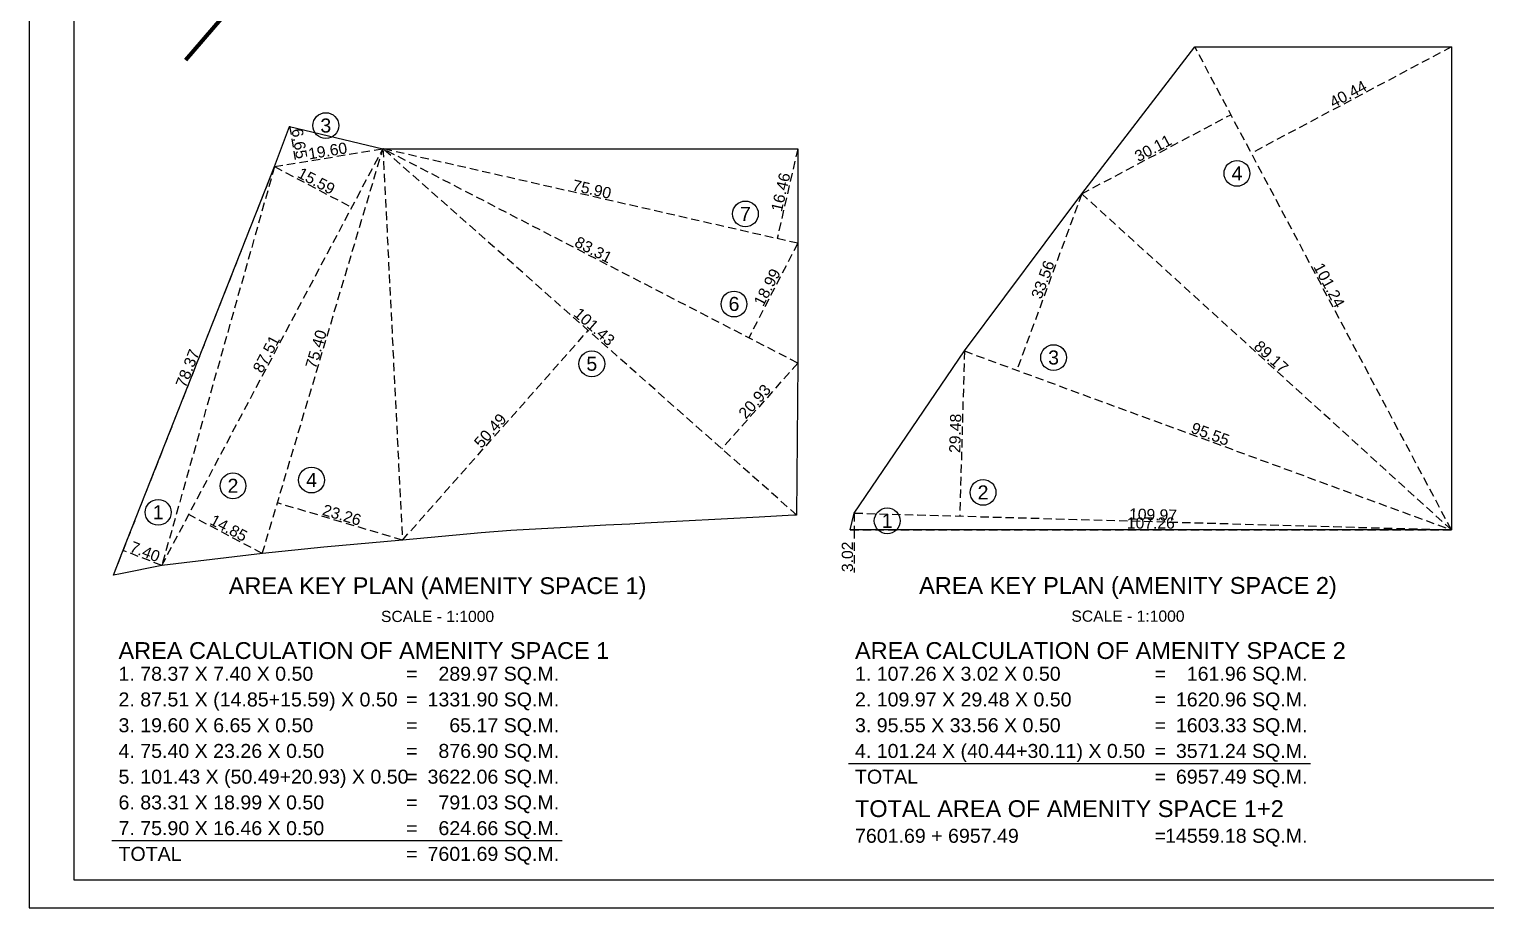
# Model space of a CAD drawing. Header units: millimetres. Extents: x 9625 to 10808, y -1607 to -1252.
# Drawn here: x 10100.1 to 10230, y -1603.1 to -1524.7 of the extents above; entities that cross this region are included whole.
import ezdxf
from ezdxf.enums import TextEntityAlignment as Align

# ---------------------------------------------------------------- set-up
doc = ezdxf.new("R2010")
doc.units = ezdxf.units.MM
doc.header["$LTSCALE"] = 3
doc.header["$MEASUREMENT"] = 0
doc.header["$PDMODE"] = 35
doc.header["$PDSIZE"] = 1
doc.linetypes.add('1', pattern=[0])
doc.linetypes.add('HIDDEN', pattern=[0.375, 0.25, -0.125])
doc.layers.get('0').update_dxf_attribs({"linetype": '1'})
doc.layers.get('Defpoints').update_dxf_attribs({"linetype": 'HIDDEN'})
for name, color, linetype in [('DIM', 8, 'HIDDEN'), ('PLOT TEXT', 3, 'Continuous'), ('Text', 3, 'Continuous'), ('WALL', 6, 'Continuous')]:
    doc.layers.add(name, color=color, linetype=linetype)
doc.styles.add('ARIAL', font='arial.ttf')
doc.styles.get("Standard").update_dxf_attribs({"font": 'arial.ttf'})
doc.dimstyles.new('ISO-25', dxfattribs={"dimtxt": 1, "dimasz": 1, "dimexe": 0, "dimexo": 0, "dimgap": 0.1, "dimtad": 1, "dimzin": 0, "dimdsep": 46, "dimtxsty": 'Standard', "dimblk": 'NONE', "dimcen": 2.5, "dimse1": 1, "dimse2": 1, "dimclrd": 256, "dimclre": 256, "dimclrt": 3, "dimadec": 0, "dimazin": 0, "dimtfac": 1, "dimtmove": 0, "dimatfit": 3, "dimfxl": 1, "dimarcsym": 0})

# ---------------------------------------------------------------- blocks, each defined once
blk = doc.blocks.new('*D390')
at = {"layer": 'Defpoints', "color": 0}
for p in [(10207.29, -1532.29), (10207.29, -1532.29), (10193.99, -1539.35)]:
    blk.add_point(p, dxfattribs=at)
at = {"layer": 'DIM', "lineweight": -2}
blk.add_line((10193.99, -1539.35), (10207.29, -1532.29), dxfattribs=at)
at = {"layer": 'DIM', "color": 3, "insert": (10200.35, -1535.28), "char_height": 1, "attachment_point": 5, "rotation": 27.9692}
blk.add_mtext('30.11', dxfattribs=at)
blk = doc.blocks.new('_None')
blk = doc.blocks.new('*D389')
at = {"layer": 'Defpoints', "color": 0}
for p in [(10226.97, -1526.24), (10209.11, -1535.73), (10209.11, -1535.73)]:
    blk.add_point(p, dxfattribs=at)
at = {"layer": 'DIM', "lineweight": -2}
blk.add_line((10226.97, -1526.24), (10209.11, -1535.73), dxfattribs=at)
at = {"layer": 'DIM', "color": 3, "insert": (10217.75, -1530.45), "char_height": 1, "attachment_point": 5, "rotation": 27.9692}
blk.add_mtext('40.44', dxfattribs=at)
blk = doc.blocks.new('*D388')
at = {"layer": 'Defpoints', "color": 0}
for p in [(10204.08, -1526.24), (10204.08, -1526.24), (10226.97, -1569.35)]:
    blk.add_point(p, dxfattribs=at)
at = {"layer": 'DIM', "lineweight": -2}
blk.add_line((10226.97, -1569.35), (10204.08, -1526.24), dxfattribs=at)
at = {"layer": 'DIM', "color": 3, "insert": (10216.06, -1547.51), "char_height": 1, "attachment_point": 5, "rotation": 297.9692}
blk.add_mtext('101.24', dxfattribs=at)
blk = doc.blocks.new('*D387')
at = {"layer": 'Defpoints', "color": 0}
for p in [(10193.99, -1539.35), (10188.2, -1555.1), (10188.2, -1555.1)]:
    blk.add_point(p, dxfattribs=at)
at = {"layer": 'DIM', "lineweight": -2}
blk.add_line((10193.99, -1539.35), (10188.2, -1555.1), dxfattribs=at)
at = {"layer": 'DIM', "color": 3, "insert": (10190.52, -1547.01), "char_height": 1, "attachment_point": 5, "rotation": 69.8099}
blk.add_mtext('33.56', dxfattribs=at)
blk = doc.blocks.new('*D386')
at = {"layer": 'Defpoints', "color": 0}
for p in [(10193.99, -1539.35), (10193.99, -1539.35), (10226.97, -1569.35)]:
    blk.add_point(p, dxfattribs=at)
at = {"layer": 'DIM', "lineweight": -2}
blk.add_line((10226.97, -1569.35), (10193.99, -1539.35), dxfattribs=at)
at = {"layer": 'DIM', "color": 3, "insert": (10210.89, -1553.9), "char_height": 1, "attachment_point": 5, "rotation": 317.7022}
blk.add_mtext('89.17', dxfattribs=at)
blk = doc.blocks.new('*D385')
at = {"layer": 'Defpoints', "color": 0}
for p in [(10173.7, -1567.85), (10226.97, -1569.35), (10226.97, -1569.35)]:
    blk.add_point(p, dxfattribs=at)
at = {"layer": 'DIM', "lineweight": -2}
blk.add_line((10173.7, -1567.85), (10226.97, -1569.35), dxfattribs=at)
at = {"layer": 'DIM', "color": 3, "insert": (10200.35, -1567.99), "char_height": 1, "attachment_point": 5, "rotation": 358.377}
blk.add_mtext('109.97', dxfattribs=at)
blk = doc.blocks.new('*D384')
at = {"layer": 'Defpoints', "color": 0}
for p in [(10183.52, -1553.38), (10183.11, -1568.11), (10183.11, -1568.11)]:
    blk.add_point(p, dxfattribs=at)
at = {"layer": 'DIM', "lineweight": -2}
blk.add_line((10183.52, -1553.38), (10183.11, -1568.11), dxfattribs=at)
at = {"layer": 'DIM', "color": 3, "insert": (10182.71, -1560.73), "char_height": 1, "attachment_point": 5, "rotation": 88.377}
blk.add_mtext('29.48', dxfattribs=at)
blk = doc.blocks.new('*D383')
at = {"layer": 'Defpoints', "color": 0}
for p in [(10183.52, -1553.38), (10226.97, -1569.35), (10226.97, -1569.35)]:
    blk.add_point(p, dxfattribs=at)
at = {"layer": 'DIM', "lineweight": -2}
blk.add_line((10183.52, -1553.38), (10226.97, -1569.35), dxfattribs=at)
at = {"layer": 'DIM', "color": 3, "insert": (10205.46, -1560.79), "char_height": 1, "attachment_point": 5, "rotation": 339.8099}
blk.add_mtext('95.55', dxfattribs=at)
blk = doc.blocks.new('*D382')
at = {"layer": 'Defpoints', "color": 0}
for p in [(10173.7, -1567.85), (10173.7, -1569.35), (10173.7, -1569.35)]:
    blk.add_point(p, dxfattribs=at)
at = {"layer": 'DIM', "lineweight": -2}
for p, q in [((10173.7, -1567.85), (10173.7, -1569.35)), ((10173.7, -1569.35), (10173.7, -1573.14))]:
    blk.add_line(p, q, dxfattribs=at)
at = {"layer": 'DIM', "color": 3, "insert": (10173.09, -1571.75), "char_height": 1, "attachment_point": 5, "rotation": 90}
blk.add_mtext('3.02', dxfattribs=at)
blk = doc.blocks.new('*D381')
at = {"layer": 'Defpoints', "color": 0}
for p in [(10173.34, -1569.35), (10226.97, -1569.35), (10226.97, -1569.35)]:
    blk.add_point(p, dxfattribs=at)
at = {"layer": 'DIM', "lineweight": -2}
blk.add_line((10173.34, -1569.35), (10226.97, -1569.35), dxfattribs=at)
at = {"layer": 'DIM', "color": 3, "insert": (10200.15, -1568.74), "char_height": 1, "attachment_point": 5, "rotation": 0}
blk.add_mtext('107.26', dxfattribs=at)
blk = doc.blocks.new('*D380')
at = {"layer": 'Defpoints', "color": 0}
for p in [(10149.96, -1551.55), (10149.96, -1551.55), (10133.39, -1570.26)]:
    blk.add_point(p, dxfattribs=at)
at = {"layer": 'DIM', "lineweight": -2}
blk.add_line((10133.39, -1570.26), (10149.96, -1551.55), dxfattribs=at)
at = {"layer": 'DIM', "color": 3, "insert": (10141.22, -1560.5), "char_height": 1, "attachment_point": 5, "rotation": 48.4608}
blk.add_mtext('50.49', dxfattribs=at)
blk = doc.blocks.new('*D379')
at = {"layer": 'Defpoints', "color": 0}
for p in [(10168.65, -1554.46), (10161.88, -1562.11), (10161.88, -1562.11)]:
    blk.add_point(p, dxfattribs=at)
at = {"layer": 'DIM', "lineweight": -2}
blk.add_line((10168.65, -1554.46), (10161.88, -1562.11), dxfattribs=at)
at = {"layer": 'DIM', "color": 3, "insert": (10164.81, -1557.88), "char_height": 1, "attachment_point": 5, "rotation": 48.4608}
blk.add_mtext('20.93', dxfattribs=at)
blk = doc.blocks.new('*D378')
at = {"layer": 'Defpoints', "color": 0}
for p in [(10131.65, -1535.33), (10131.65, -1535.33), (10168.56, -1568.02)]:
    blk.add_point(p, dxfattribs=at)
at = {"layer": 'DIM', "lineweight": -2}
blk.add_line((10168.56, -1568.02), (10131.65, -1535.33), dxfattribs=at)
at = {"layer": 'DIM', "color": 3, "insert": (10150.51, -1551.22), "char_height": 1, "attachment_point": 5, "rotation": 318.4608}
blk.add_mtext('101.43', dxfattribs=at)
blk = doc.blocks.new('*D377')
at = {"layer": 'Defpoints', "color": 0}
for p in [(10168.65, -1543.77), (10164.29, -1552.2), (10164.29, -1552.2)]:
    blk.add_point(p, dxfattribs=at)
at = {"layer": 'DIM', "lineweight": -2}
blk.add_line((10168.65, -1543.77), (10164.29, -1552.2), dxfattribs=at)
at = {"layer": 'DIM', "color": 3, "insert": (10165.93, -1547.7), "char_height": 1, "attachment_point": 5, "rotation": 62.6597}
blk.add_mtext('18.99', dxfattribs=at)
blk = doc.blocks.new('*D376')
at = {"layer": 'Defpoints', "color": 0}
for p in [(10131.65, -1535.33), (10131.65, -1535.33), (10168.65, -1554.46)]:
    blk.add_point(p, dxfattribs=at)
at = {"layer": 'DIM', "lineweight": -2}
blk.add_line((10168.65, -1554.46), (10131.65, -1535.33), dxfattribs=at)
at = {"layer": 'DIM', "color": 3, "insert": (10150.43, -1544.35), "char_height": 1, "attachment_point": 5, "rotation": 332.6597}
blk.add_mtext('83.31', dxfattribs=at)
blk = doc.blocks.new('*D375')
at = {"layer": 'Defpoints', "color": 0}
for p in [(10168.65, -1535.33), (10166.82, -1543.35), (10166.82, -1543.35)]:
    blk.add_point(p, dxfattribs=at)
at = {"layer": 'DIM', "lineweight": -2}
blk.add_line((10168.65, -1535.33), (10166.82, -1543.35), dxfattribs=at)
at = {"layer": 'DIM', "color": 3, "insert": (10167.14, -1539.2), "char_height": 1, "attachment_point": 5, "rotation": 77.1502}
blk.add_mtext('16.46', dxfattribs=at)
blk = doc.blocks.new('*D374')
at = {"layer": 'Defpoints', "color": 0}
for p in [(10131.65, -1535.33), (10131.65, -1535.33), (10168.65, -1543.77)]:
    blk.add_point(p, dxfattribs=at)
at = {"layer": 'DIM', "lineweight": -2}
blk.add_line((10168.65, -1543.77), (10131.65, -1535.33), dxfattribs=at)
at = {"layer": 'DIM', "color": 3, "insert": (10150.29, -1538.95), "char_height": 1, "attachment_point": 5, "rotation": 347.1502}
blk.add_mtext('75.90', dxfattribs=at)
blk = doc.blocks.new('*D373')
at = {"layer": 'Defpoints', "color": 0}
for p in [(10122.24, -1566.94), (10122.24, -1566.94), (10133.39, -1570.26)]:
    blk.add_point(p, dxfattribs=at)
at = {"layer": 'DIM', "lineweight": -2}
blk.add_line((10133.39, -1570.26), (10122.24, -1566.94), dxfattribs=at)
at = {"layer": 'DIM', "color": 3, "insert": (10127.99, -1568.02), "char_height": 1, "attachment_point": 5, "rotation": 343.4212}
blk.add_mtext('23.26', dxfattribs=at)
blk = doc.blocks.new('*D372')
at = {"layer": 'Defpoints', "color": 0}
for p in [(10131.65, -1535.33), (10131.65, -1535.33), (10120.89, -1571.46)]:
    blk.add_point(p, dxfattribs=at)
at = {"layer": 'DIM', "lineweight": -2}
blk.add_line((10120.89, -1571.46), (10131.65, -1535.33), dxfattribs=at)
at = {"layer": 'DIM', "color": 3, "insert": (10125.69, -1553.22), "char_height": 1, "attachment_point": 5, "rotation": 73.4212}
blk.add_mtext('75.40', dxfattribs=at)
blk = doc.blocks.new('*D371')
at = {"layer": 'Defpoints', "color": 0}
for p in [(10114.34, -1567.98), (10114.34, -1567.98), (10120.89, -1571.46)]:
    blk.add_point(p, dxfattribs=at)
at = {"layer": 'DIM', "lineweight": -2}
blk.add_line((10120.89, -1571.46), (10114.34, -1567.98), dxfattribs=at)
at = {"layer": 'DIM', "color": 3, "insert": (10117.9, -1569.18), "char_height": 1, "attachment_point": 5, "rotation": 332.0649}
blk.add_mtext('14.85', dxfattribs=at)
blk = doc.blocks.new('*D370')
at = {"layer": 'Defpoints', "color": 0}
for p in [(10121.98, -1536.92), (10128.87, -1540.57), (10128.87, -1540.57)]:
    blk.add_point(p, dxfattribs=at)
at = {"layer": 'DIM', "lineweight": -2}
blk.add_line((10121.98, -1536.92), (10128.87, -1540.57), dxfattribs=at)
at = {"layer": 'DIM', "color": 3, "insert": (10125.71, -1538.21), "char_height": 1, "attachment_point": 5, "rotation": 332.0649}
blk.add_mtext('15.59', dxfattribs=at)
blk = doc.blocks.new('*D369')
at = {"layer": 'Defpoints', "color": 0}
for p in [(10131.65, -1535.33), (10131.65, -1535.33), (10111.92, -1572.53)]:
    blk.add_point(p, dxfattribs=at)
at = {"layer": 'DIM', "lineweight": -2}
blk.add_line((10111.92, -1572.53), (10131.65, -1535.33), dxfattribs=at)
at = {"layer": 'DIM', "color": 3, "insert": (10121.25, -1553.65), "char_height": 1, "attachment_point": 5, "rotation": 62.0649}
blk.add_mtext('87.51', dxfattribs=at)
blk = doc.blocks.new('*D368')
at = {"layer": 'Defpoints', "color": 0}
for p in [(10123.33, -1533.33), (10123.87, -1536.61), (10123.87, -1536.61)]:
    blk.add_point(p, dxfattribs=at)
at = {"layer": 'DIM', "lineweight": -2}
blk.add_line((10123.33, -1533.33), (10123.87, -1536.61), dxfattribs=at)
at = {"layer": 'DIM', "color": 3, "insert": (10124.2, -1534.87), "char_height": 1, "attachment_point": 5, "rotation": 279.3703}
blk.add_mtext('6.65', dxfattribs=at)
blk = doc.blocks.new('*D367')
at = {"layer": 'Defpoints', "color": 0}
for p in [(10131.65, -1535.33), (10131.65, -1535.33), (10121.98, -1536.92)]:
    blk.add_point(p, dxfattribs=at)
at = {"layer": 'DIM', "lineweight": -2}
blk.add_line((10121.98, -1536.92), (10131.65, -1535.33), dxfattribs=at)
at = {"layer": 'DIM', "color": 3, "insert": (10126.72, -1535.52), "char_height": 1, "attachment_point": 5, "rotation": 9.3703}
blk.add_mtext('19.60', dxfattribs=at)
blk = doc.blocks.new('*D366')
at = {"layer": 'Defpoints', "color": 0}
for p in [(10121.98, -1536.92), (10121.98, -1536.92), (10107.61, -1573.38)]:
    blk.add_point(p, dxfattribs=at)
at = {"layer": 'DIM', "lineweight": -2}
blk.add_line((10107.61, -1573.38), (10121.98, -1536.92), dxfattribs=at)
at = {"layer": 'DIM', "color": 3, "insert": (10114.23, -1554.93), "char_height": 1, "attachment_point": 5, "rotation": 68.4857}
blk.add_mtext('78.37', dxfattribs=at)
blk = doc.blocks.new('*D365')
at = {"layer": 'Defpoints', "color": 0}
for p in [(10108.48, -1571.18), (10108.48, -1571.18), (10111.92, -1572.53)]:
    blk.add_point(p, dxfattribs=at)
at = {"layer": 'DIM', "lineweight": -2}
blk.add_line((10111.92, -1572.53), (10108.48, -1571.18), dxfattribs=at)
at = {"layer": 'DIM', "color": 3, "insert": (10110.43, -1571.29), "char_height": 1, "attachment_point": 5, "rotation": 338.4857}
blk.add_mtext('7.40', dxfattribs=at)

msp = doc.modelspace()

# ---------------------------------------------------------------- linework, layer by layer
at = {"color": 3, "linetype": 'Continuous', "lineweight": 70, "elevation": -0.9138}
msp.add_lwpolyline([(10123.5077, -1516.4285), (10114.0284, -1527.4202)], dxfattribs=at)
at = {"color": 6, "lineweight": 25}
msp.add_lwpolyline([(10108.37, -1571.4614), (10121.9849, -1536.923), (10123.3294, -1533.3313), (10123.3294, -1533.3313), (10131.652, -1535.3278), (10168.6519, -1535.3278), (10168.6519, -1535.3278), (10168.6519, -1535.3278), (10168.6519, -1535.3278), (10168.6519, -1543.7678), (10168.6518, -1554.4578), (10168.6518, -1554.4578), (10168.6518, -1554.4578), (10168.558, -1568.0245), (10168.2928, -1568.0386), (10165.2038, -1568.204), (10155.0135, -1568.7495), (10153.6768, -1568.8211), (10151.5477, -1568.9351), (10148.0104, -1569.1244), (10143.047, -1569.3902), (10140.4086, -1569.623), (10133.3869, -1570.2602), (10126.3704, -1570.8969), (10120.8947, -1571.4611), (10115.1642, -1572.1446), (10111.923, -1572.5343), (10108.2266, -1573.2589), (10107.6141, -1573.3789), (10108.37, -1571.4614)], dxfattribs=at)
at = {"layer": 'DIM'}
for p, q in [((10131.652, -1535.3278), (10133.3869, -1570.2602)), ((10121.9849, -1536.923), (10111.923, -1572.5343)), ((10173.6978, -1567.8455), (10226.9679, -1569.355))]:
    msp.add_line(p, q, dxfattribs=at)
at = {"layer": 'PLOT TEXT', "linetype": 'Continuous'}
for p, q in [((10173.1789, -1590.188), (10214.3979, -1590.188)), ((10107.4808, -1597.0779), (10147.6407, -1597.0779))]:
    msp.add_line(p, q, dxfattribs=at)
at = {"layer": 'Text', "linetype": 'Continuous'}
for centre in [(10126.554, -1533.2659), (10207.8359, -1537.5299), (10163.9849, -1541.1467), (10162.9687, -1549.189), (10191.4768, -1553.97), (10150.2818, -1554.5259), (10118.2746, -1565.4111), (10125.2836, -1564.8966), (10185.1845, -1566.0003), (10111.5969, -1567.7775), (10176.637, -1568.5422)]:
    msp.add_circle(centre, 1.1515, dxfattribs=at)
at = {"layer": 'WALL', "color": 8}
msp.add_lwpolyline([(10100.0905, -1603.0802), (10808.0631, -1603.0802), (10808.0631, -1252.0859), (10100.0905, -1252.0859)], close=True, dxfattribs=at)
at = {"layer": 'WALL'}
for points in [[(10104.0905, -1600.5802), (10805.5631, -1600.5802), (10805.5631, -1254.5859), (10104.0905, -1254.5859)], [(10173.3357, -1569.355), (10173.6978, -1567.8455), (10183.5248, -1553.3795), (10190.7195, -1543.7229), (10193.9902, -1539.35), (10204.0756, -1526.245), (10226.9679, -1526.245), (10226.9679, -1569.355)]]:
    msp.add_lwpolyline(points, close=True, dxfattribs=at)

# ---------------------------------------------------------------- texts
at = {"layer": 'PLOT TEXT', "linetype": 'Continuous', "style": 'ARIAL'}
for s, height, p in [('1. 78.37 X 7.40 X 0.50', 1.25, (10108.0626, -1582.8095)), ('=', 1.25, (10133.7268, -1582.8095)), ('1. 107.26 X 3.02 X 0.50', 1.25, (10173.7607, -1582.8095)), ('=', 1.25, (10200.484, -1582.8095)), ('2. 87.51 X (14.85+15.59) X 0.50', 1.25, (10108.0626, -1585.1062)), ('2. 109.97 X 29.48 X 0.50', 1.25, (10173.7607, -1585.1062)), ('=', 1.25, (10133.7268, -1585.1062)), ('=', 1.25, (10200.484, -1585.1062)), ('3. 19.60 X 6.65 X 0.50', 1.25, (10108.0626, -1587.4028)), ('=', 1.25, (10133.7268, -1587.4028)), ('3. 95.55 X 33.56 X 0.50', 1.25, (10173.7607, -1587.4028)), ('=', 1.25, (10200.484, -1587.4028)), ('4. 75.40 X 23.26 X 0.50', 1.25, (10108.0626, -1589.6994)), ('=', 1.25, (10133.7268, -1589.6994)), ('4. 101.24 X (40.44+30.11) X 0.50', 1.25, (10173.7607, -1589.6994)), ('=', 1.25, (10200.484, -1589.6994)), ('5. 101.43 X (50.49+20.93) X 0.50', 1.25, (10108.0626, -1591.9961)), ('=', 1.25, (10133.7268, -1591.9961)), ('TOTAL', 1.25, (10173.7607, -1591.9961)), ('=', 1.25, (10200.484, -1591.9961)), ('6. 83.31 X 18.99 X 0.50', 1.25, (10108.0626, -1594.2927)), ('=', 1.25, (10133.7268, -1594.2927)), ('TOTAL AREA OF AMENITY SPACE 1+2', 1.5, (10173.7607, -1594.975)), ('7. 75.90 X 16.46 X 0.50', 1.25, (10108.0626, -1596.5893)), ('=', 1.25, (10133.7268, -1596.5893)), ('7601.69 + 6957.49', 1.25, (10173.7607, -1597.2716)), ('=', 1.25, (10200.484, -1597.2716)), ('TOTAL', 1.25, (10108.0626, -1598.886)), ('=', 1.25, (10133.7268, -1598.886))]:
    msp.add_text(s, height=height, dxfattribs=at).set_placement(p)
for s, p in [('289.97', (10141.9428, -1582.8095)), ('SQ.M.', (10147.3721, -1582.8095)), ('161.96', (10208.7, -1582.8095)), ('SQ.M.', (10214.1293, -1582.8095)), ('1331.90', (10141.9428, -1585.1062)), ('SQ.M.', (10147.3721, -1585.1062)), ('1620.96', (10208.7, -1585.1062)), ('SQ.M.', (10214.1293, -1585.1062)), ('65.17', (10141.9428, -1587.4028)), ('SQ.M.', (10147.3721, -1587.4028)), ('1603.33', (10208.7, -1587.4028)), ('SQ.M.', (10214.1293, -1587.4028)), ('876.90', (10141.9428, -1589.6994)), ('SQ.M.', (10147.3721, -1589.6994)), ('3571.24', (10208.7, -1589.6994)), ('SQ.M.', (10214.1293, -1589.6994)), ('3622.06', (10141.9428, -1591.9961)), ('SQ.M.', (10147.3721, -1591.9961)), ('6957.49', (10208.7, -1591.9961)), ('SQ.M.', (10214.1293, -1591.9961)), ('791.03', (10141.9428, -1594.2927)), ('SQ.M.', (10147.3721, -1594.2927)), ('624.66', (10141.9428, -1596.5893)), ('SQ.M.', (10147.3721, -1596.5893)), ('14559.18', (10208.7, -1597.2716)), ('SQ.M.', (10214.1293, -1597.2716)), ('7601.69', (10141.9428, -1598.886)), ('SQ.M.', (10147.3721, -1598.886))]:
    msp.add_text(s, height=1.25, dxfattribs=at).set_placement(p, align=Align.RIGHT)
at = {"layer": 'PLOT TEXT', "linetype": 'Continuous', "char_height": 1.5, "attachment_point": 1, "style": 'ARIAL'}
for s, insert in [('\\A1;AREA CALCULATION OF AMENITY SPACE 1', (10108.0626, -1579.3654)), ('\\A1;AREA CALCULATION OF AMENITY SPACE 2', (10173.7607, -1579.3654))]:
    msp.add_mtext(s, dxfattribs=dict(at, insert=insert))
at = {"layer": 'Text', "linetype": 'Continuous', "attachment_point": 5, "style": 'ARIAL'}
for s, insert, char_height in [('\\A1;3', (10126.554, -1533.2659), 1.25), ('\\A1;4', (10207.8359, -1537.5299), 1.25), ('\\A1;7', (10163.9849, -1541.1467), 1.25), ('\\A1;6', (10162.9687, -1549.189), 1.25), ('\\A1;5', (10150.2818, -1554.5259), 1.25), ('\\A1;3', (10191.4768, -1553.97), 1.25), ('\\A1;4', (10125.2836, -1564.8966), 1.25), ('\\A1;2', (10118.2746, -1565.4111), 1.25), ('\\A1;2', (10185.1845, -1566.0003), 1.25), ('\\A1;1', (10111.5969, -1567.7775), 1.25), ('\\A1;1', (10176.637, -1568.5422), 1.25), ('\\A1;AREA KEY PLAN (AMENITY SPACE 1)', (10136.525, -1574.5543), 1.5), ('\\A1;AREA KEY PLAN (AMENITY SPACE 2)', (10198.1128, -1574.5287), 1.5), ('\\A1;SCALE - 1:1000', (10136.525, -1577.0755), 1), ('\\A1;SCALE - 1:1000', (10198.1128, -1577.0499), 1)]:
    msp.add_mtext(s, dxfattribs=dict(at, insert=insert, char_height=char_height))

# ---------------------------------------------------------------- dimensions: what is measured, and where the dimension line sits
at = {"layer": 'DIM'}
for p1, p2, text, picture, middle in [((10226.9679, -1569.355), (10204.0756, -1526.245), '101.24', '*D388', (10216.061, -1547.5136)), ((10111.923, -1572.5343), (10131.652, -1535.3278), '87.51', '*D369', (10121.248, -1553.645)), ((10168.558, -1568.0245), (10131.652, -1535.3278), '101.43', '*D378', (10150.5101, -1551.2189)), ((10133.3869, -1570.2602), (10149.9629, -1551.5503), '50.49', '*D380', (10141.2179, -1560.5003)), ((10183.5248, -1553.3795), (10226.9679, -1569.355), '95.55', '*D383', (10205.457, -1560.7942)), ((10168.6518, -1554.4578), (10161.8767, -1562.1052), '20.93', '*D379', (10164.807, -1557.8764)), ((10173.6978, -1567.8455), (10226.9679, -1569.355), '109.97', '*D385', (10200.3501, -1567.9899))]:
    dim = msp.add_aligned_dim(p1=p1, p2=p2, distance=0, text=text, dimstyle='ISO-25', override={"dimlfac": 2, "dimtxsty": 'Standard'}, dxfattribs=at)
    dim.commit()
    dim.dimension.update_dxf_attribs({"geometry": picture, "text_midpoint": middle})
for p1, p2, override, picture, middle in [((10226.9679, -1526.245), (10209.1109, -1535.7273), {"dimlfac": 2}, '*D389', (10217.753, -1530.4469)), ((10123.3294, -1533.3313), (10123.8707, -1536.6118), {"dimlfac": 2}, '*D368', (10124.2025, -1534.8721)), ((10193.9902, -1539.35), (10207.2856, -1532.2899), {"dimlfac": 2, "dimtxsty": 'Standard'}, '*D390', (10200.3514, -1535.2804)), ((10121.9849, -1536.923), (10131.652, -1535.3278), {"dimlfac": 2}, '*D367', (10126.719, -1535.523)), ((10120.8947, -1571.4611), (10131.652, -1535.3278), {"dimlfac": 2}, '*D372', (10125.6882, -1553.2202)), ((10168.6518, -1554.4578), (10131.652, -1535.3278), {"dimlfac": 2}, '*D376', (10150.4325, -1544.3501)), ((10168.6519, -1543.7678), (10131.652, -1535.3278), {"dimlfac": 2}, '*D374', (10150.2877, -1538.9525)), ((10168.6519, -1535.3278), (10166.8219, -1543.3504), {"dimlfac": 2}, '*D375', (10167.1416, -1539.2033)), ((10107.6141, -1573.3789), (10121.9849, -1536.923), {"dimlfac": 2}, '*D366', (10114.2311, -1554.9269)), ((10121.9849, -1536.923), (10128.8701, -1540.574), {"dimlfac": 2}, '*D370', (10125.7136, -1538.2091)), ((10193.9902, -1539.35), (10188.199, -1555.0984), {"dimlfac": 2}, '*D387', (10190.5213, -1547.0133)), ((10226.9679, -1569.355), (10193.9902, -1539.35), {"dimlfac": 2}, '*D386', (10210.89, -1553.9008)), ((10168.6519, -1543.7678), (10164.2907, -1552.203), {"dimlfac": 2}, '*D377', (10165.9289, -1547.705)), ((10183.5248, -1553.3795), (10183.1073, -1568.1122), {"dimlfac": 2}, '*D384', (10182.7057, -1560.7285)), ((10133.3869, -1570.2602), (10122.2402, -1566.9417), {"dimlfac": 2}, '*D373', (10127.9879, -1568.0154)), ((10120.8947, -1571.4611), (10114.3362, -1567.9833), {"dimlfac": 2}, '*D371', (10117.9015, -1569.1828)), ((10173.6978, -1567.8455), (10173.6978, -1569.355), {"dimlfac": 2}, '*D382', (10173.0869, -1571.7483)), ((10173.3357, -1569.355), (10226.9679, -1569.355), {"dimlfac": 2}, '*D381', (10200.1518, -1568.7444)), ((10111.923, -1572.5343), (10108.4817, -1571.1778), {"dimlfac": 2}, '*D365', (10110.4263, -1571.288))]:
    dim = msp.add_aligned_dim(p1=p1, p2=p2, distance=0, dimstyle='ISO-25', override=override, dxfattribs=at)
    dim.commit()
    dim.dimension.update_dxf_attribs({"geometry": picture, "text_midpoint": middle})

doc.saveas('drawing.dxf')
